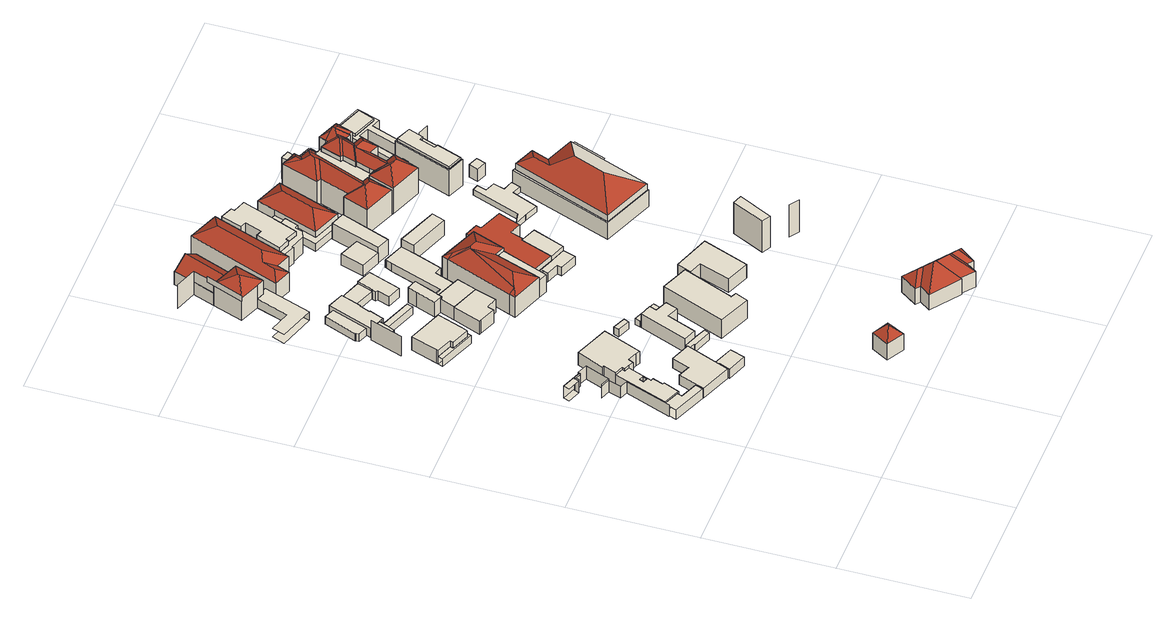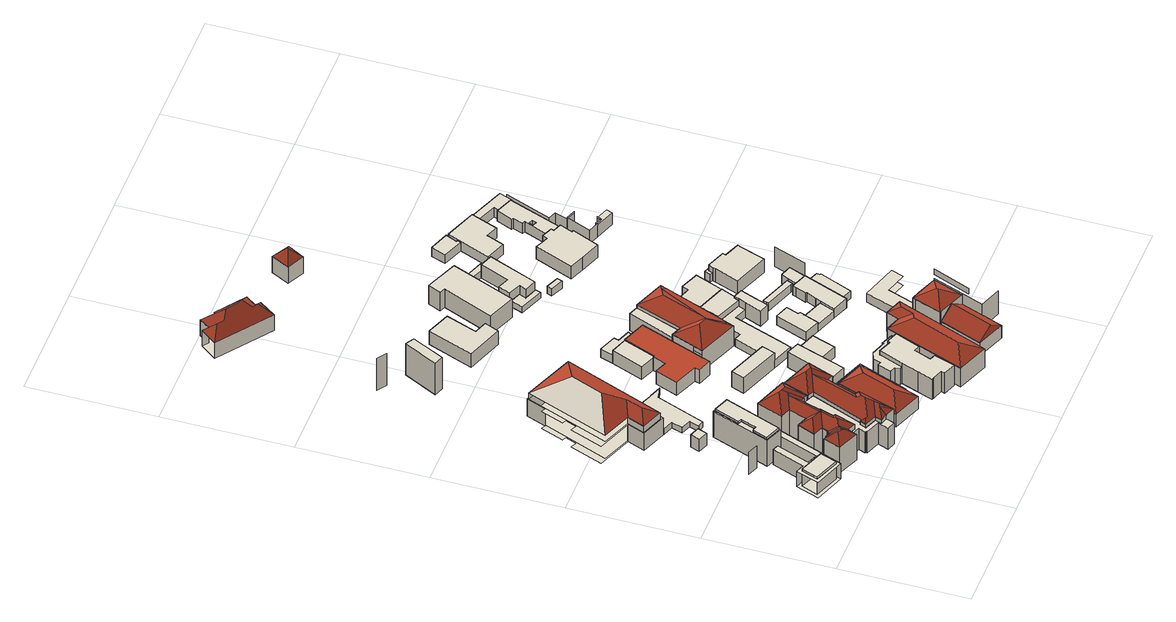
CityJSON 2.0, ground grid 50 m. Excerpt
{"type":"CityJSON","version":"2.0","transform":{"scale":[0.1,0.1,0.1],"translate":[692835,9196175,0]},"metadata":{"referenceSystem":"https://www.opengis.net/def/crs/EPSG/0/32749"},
"CityObjects":{
"building1":{"type":"Building","geometry":[{"type":"MultiSurface","lod":"2","boundaries":[[[0,1,2,3]],[[4,5,6,7]],[[2,8,9,10]],[[11,8,2,3]],[[12,13,14,15]],[[8,2,1,6,5,16,17]],[[18,19,4,7,0,3,11]],[[11,8,17,18]],[[20,21,9,8,11]],[[3,2,10,22,23]],[[18,17,16,19]],[[24,25,21,20]],[[26,27,28,29]],[[26,27,30,31]],[[19,16,5,4]],[[31,30,13,12]],[[32,33,28,27]],[[34,35,36,37,38,39,40]],[[35,34,41,42]],[[43,44,25,24]],[[45,46,47,48,49,50,51]],[[51,34,35,50]],[[46,39,38,47]],[[52,53,44,43]],[[54,55,56,57,52,43,24,20,11,3,23],[58,59,60,61]],[[60,62,63,61]],[[22,10,9,21,25,44,53,64,65,66,67],[63,62,68,69]],[[61,63,69,58]],[[36,35,42,70]],[[50,35,36,49]],[[57,64,53,52]],[[71,72,73,74]],[[75,76,72,71]],[[59,68,62,60]],[[77,78,32,27,26]],[[58,69,68,59]],[[37,36,70,79]],[[49,36,37,48]],[[38,37,79,80]],[[48,37,38,47]],[[56,65,64,57]],[[22,67,81,82]],[[54,67,22,23]],[[47,38,80,78,77]],[[23,22,82,83,84]],[[67,66,85,81]],[[55,66,67,54]],[[66,65,86,85]],[[56,65,66,55]],[[84,83,87,88]],[[74,73,89,90]],[[76,91,92,89,73,72]],[[93,94,86,65,56]],[[71,74,90,95,96,75]],[[97,98,94,93]],[[99,100,101,102]],[[86,94,98,103,104,105,106,107,87,83,82,81,85]],[[88,87,107,108]],[[55,54,23,84,88,108,109,110,111,112,97,93,56]],[[113,114,100,99]],[[102,101,115,116]],[[90,89,92,95]],[[116,115,117,118]],[[112,103,98,97]],[[96,91,76,75]],[[119,117,115,101,100,114]],[[113,99,102,116,118,120]],[[111,104,103,112]],[[121,122,123,124]],[[125,122,121,126]],[[118,117,119,120]],[[127,128,129,130]],[[120,119,114,113]],[[95,92,91,96]],[[131,132,133,134]],[[122,135,136,123]],[[137,135,122,125]],[[108,107,106,109]],[[125,137,138,139,140,127,130,126]],[[141,142,143,144,145]],[[110,105,104,111]],[[121,129,128,146,147,148,135,122]],[[135,148,149,136]],[[138,148,135,137]],[[150,151,152,153]],[[154,155,156,133,132,124,123,136,149]],[[153,152,157,158]],[[138,137,125,126,131,134,159,160,139]],[[161,162,163,164]],[[165,166,151,150]],[[167,168,169,170]],[[171,172,173,163]],[[164,163,173,174]],[[157,175,176,177]],[[178,175,157,158]],[[109,106,105,110]],[[163,162,171]],[[178,179,180,165,150,153,158]],[[181,182,183,184]],[[185,186,182,181]],[[148,147,154,149]],[[139,147,148,138]],[[170,169,187,188]],[[157,152,151,166,189,190,175]],[[180,189,166,165]],[[140,146,128,127]],[[160,155,154,147,139]],[[191,192,186,185]],[[193,194,168,167]],[[139,147,146,140]],[[195,161,164,174]],[[196,162,163,173]],[[197,187,169,168,194,198]],[[199,198,194,193]],[[199,193,167,170,188,200]],[[196,173,172]],[[134,133,156,159]],[[187,197,201,202]],[[200,197,187,188]],[[195,196,162,161]],[[172,171,162,196]],[[203,204,183,182,186,192]],[[159,156,155,160]],[[158,157,177,205,206]],[[178,175,190,179]],[[200,197,198,199]],[[207,208,176,175,178]],[[174,173,196,195]],[[209,210,211,212]],[[179,190,189,180]],[[213,214,215,216]],[[191,185,181,184,217,218]],[[184,183,204,217]],[[212,211,219,220]],[[221,222,223,224]],[[225,226,201,197,200]],[[218,203,192,191]],[[227,228,222,221]],[[229,230,226,225]],[[228,231,223,222]],[[232,233,214,213]],[[234,235,230,229]],[[188,187,202,236,237]],[[238,239,210,209]],[[221,224,240,227]],[[176,208,241,242,243,244,205,177]],[[158,206,245,246,247,248,207,178]],[[224,223,231,240]],[[216,215,249,250]],[[239,251,252,219,211,210]],[[253,254,235,234]],[[255,256,257,258]],[[240,231,228,227]],[[217,204,203,218]],[[209,212,220,259,260,238]],[[261,262,236,202,201,226,230,235,254,263,264,265]],[[266,267,268,253,234,229,225,200,188,237,269,270]],[[268,263,254,253]],[[248,241,208,207]],[[271,272,273,274]],[[275,276,233,232]],[[267,264,263,268]],[[220,219,252,259]],[[277,278,272,271]],[[279,249,215,214,233,276,280]],[[206,205,244,245]],[[281,282,283,284,285,286,287,288]],[[286,289,290,291,292]],[[293,294,289,295,296,297,298,299]],[[300,301,302,303]],[[285,295,289,286]],[[304,275,232,213,216,250,305]],[[245,244,243,246]],[[306,307,308,291,292]],[[266,265,264,267]],[[274,309,310,311,277,271]],[[250,249,312,313,314]],[[315,316,291,308]],[[272,278,317,318,319,273]],[[311,317,278,277]],[[304,280,276,275]],[[320,321,308,291]],[[270,322,261,265,266]],[[310,318,317,311]],[[247,242,241,248]],[[314,313,323,324,325]],[[260,251,239,238]],[[246,243,242,247]],[[281,299,298,282]],[[326,327,328,329]],[[330,291,290]],[[258,257,331,332]],[[259,252,251,260]],[[305,279,249,250]],[[291,330,320]],[[333,334,313,314]],[[328,327,335]],[[336,323,313,334]],[[325,324,337,338]],[[274,273,319,309]],[[322,339,262,261]],[[269,339,322,270]],[[340,341,342,334,333]],[[237,236,262,339,269]],[[343,336,334,342]],[[344,345,256,255]],[[346,347,342,334,313,312]],[[289,294,330,290]],[[287,294,289,286]],[[346,312,249,279]],[[309,319,318,310]],[[348,349,322,270]],[[343,350,351,352,337,324,323,336]],[[333,314,325,338,353,354,355,340]],[[341,356,350,343,342]],[[355,356,341,340]],[[305,279,280,304]],[[357,358,345,344]],[[250,314,333,340,359,305]],[[292,306,360,361,288,287,286]],[[362,357,344,255,258,332]],[[363,364,307,306]],[[294,293,365,330]],[[288,293,294,287]],[[366,367,368,327,326]],[[327,368,369,335]],[[291,308,370,371,330]],[[372,315,308,307,364]],[[338,337,352,353]],[[373,374,372,364,363]],[[375,376,377]],[[331,257,256,345,358,378]],[[379,380,381,382]],[[382,381,383,384]],[[308,370,375,307]],[[385,386,387,348,270,269]],[[321,388,370,308]],[[354,351,350,356,355]],[[288,293,299,281]],[[371,330,365]],[[384,383,389,390]],[[390,389,391,349,348]],[[392,393,394,395]],[[339,322,349,396,397,398]],[[361,371,365,293,288]],[[391,399,396,349]],[[355,356,400,401]],[[348,349,396,387]],[[399,402,397,396]],[[387,396,397,386]],[[388,321,320,330,371]],[[306,307,375,360]],[[353,352,351,354]],[[403,341,342,347]],[[340,341,403,359]],[[362,378,358,357]],[[385,404,379,382,384,390,348,387,386]],[[269,339,398,385]],[[402,399,391,389,383,381,380,405,406]],[[394,393,407]],[[376,408,409,410,377]],[[359,403,347,346,279,305]],[[411,412,328,335]],[[402,406,398,397]],[[386,397,398,385]],[[413,414,415,416]],[[363,364,410,417,418]],[[416,415,419,420]],[[421,422,414,413]],[[423,424,367,366]],[[329,328,412,425]],[[306,363,418,426,360]],[[427,409,410,364,307,375]],[[371,370,388]],[[360,375,370,371,361]],[[404,405,380,379]],[[428,429,393,392]],[[430,407,393,429]],[[431,432,415,414]],[[332,331,378,362]],[[335,369,411]],[[433,434,403,359]],[[432,435,419,415]],[[385,398,406,405,404]],[[420,419,436,437]],[[367,438,439,368]],[[440,438,367,366]],[[436,419,435]],[[441,431,414,422]],[[376,375,427,408]],[[407,430,442,443,444,394]],[[410,409,427,445,417]],[[446,447,429,428]],[[448,449,422,421]],[[411,369,368,439]],[[450,451,439,368,327,328,412,452]],[[442,430,429,447]],[[453,438,367,424]],[[454,455,434,433]],[[426,445,427,375,360]],[[401,400,456,457]],[[458,441,422,449]],[[459,460,446,428,392,395]],[[444,461,447,429,393,394]],[[462,463,464,465,466]],[[467,468,469,470]],[[471,472,463,462]],[[473,453,424,423]],[[474,475,476,477,448,421,413,416,420,437]],[[478,479,480,481,449,422,414,415,419,436]],[[477,481,449,448]],[[482,483,472,471]],[[484,485,486,456,400,356,341,403,434,455,487,488]],[[440,366,326,329,425,489,490,491,473]],[[492,493,494,495]],[[418,417,445,426]],[[496,497,454,433,359,340,355,401,457,498,499,500]],[[497,487,455,454]],[[423,366,440,473]],[[395,394,444,459]],[[501,502,483,482]],[[470,469,503,504]],[[425,412,452,489]],[[505,458,449,481]],[[409,408,427]],[[504,503,493,492]],[[452,412,506]],[[507,508,502,501]],[[506,412,509]],[[412,411,509]],[[435,432,431,441,458,505,510,511,478,436]],[[512,513,463,462]],[[495,494,514,515]],[[463,513,516,517,464]],[[495,515,518,519,467,470,504,492]],[[493,503,469,468,520,521,514,494]],[[512,522,523,524,507,501,482,471,462]],[[525,526,527,528]],[[476,480,481,477]],[[529,530,531,532]],[[411,439,451,533,509]],[[524,534,508,507]],[[519,520,468,467]],[[463,472,483,502,508,534,535,536,513]],[[537,538,526,525]],[[532,531,539,540]],[[438,453,451,439]],[[473,453,438,440]],[[510,505,481,480]],[[457,456,486,498]],[[496,488,487,497]],[[450,452,506,509,533]],[[523,535,534,524]],[[498,486,485,499]],[[527,541,542,543]],[[544,541,527,528]],[[530,545,539,531]],[[475,479,480,476]],[[546,547,538,537]],[[466,465,548,491]],[[511,510,480,479]],[[528,527,543,549,550]],[[532,540,551,529]],[[437,436,478,474]],[[541,552,553,542]],[[554,552,541,544]],[[460,461,447,446]],[[513,536,555,516]],[[522,536,513,512]],[[518,521,520,519]],[[556,557,547,546]],[[558,559,516,513,512]],[[479,478,511]],[[491,548,560,561,451,453,473]],[[562,563,564,565]],[[516,559,566,517]],[[499,485,484,500]],[[551,545,530,529]],[[522,536,535,523]],[[552,567,568,553]],[[569,567,552,554]],[[443,442,447,461]],[[533,451,450]],[[540,539,545,551]],[[515,514,521,518]],[[489,452,450,570,571,490]],[[484,488,572,573]],[[496,488,484,500]],[[451,450,561]],[[550,549,574,575]],[[576,577,578,579,580,567,552,541,527,526,538,547,557,581,582]],[[583,584,556,546,537,525,528,544,554,569,585,586,587,588,589]],[[584,581,557,556]],[[461,444,443]],[[560,570,450,561]],[[490,571,548,491]],[[548,571,570,560]],[[491,548,560,570,571,490]],[[590,591,572,488,496]],[[592,522,512,558,593]],[[594,595,596,597,598,599,600,571,548,465,464,517,566]],[[558,512,462,466,491,490,601,602,603,604,605,606,593]],[[592,607,555,536,522]],[[608,559,516,555,607]],[[559,608,594,566]],[[593,608,559,558]],[[575,574,609,610]],[[565,564,611,612]],[[567,580,613,568]],[[585,580,567,569]],[[610,609,614,615]],[[583,582,581,584]],[[550,575,610,615,616,617,618,619,620,621,585,569,554,544,528]],[[490,571,600,601]],[[622,623,624,589]],[[606,595,594,608,593]],[[543,542,553,568,613,625,626,627,628,629,630,614,609,574,549]],[[459,444,461,460]],[[631,590,496,500]],[[632,562,565,612]],[[632,633,563,562]],[[589,624,576,582,583]],[[611,564,563,633]],[[615,614,630,616]],[[634,635,623,622]],[[593,608,607,592]],[[636,637,638,639]],[[500,484,573,640,631]],[[573,572,591,640]],[[585,580,579,586]],[[624,641,577,576]],[[588,641,624,589]],[[601,600,599,602]],[[586,579,578,587]],[[605,596,595,606]],[[621,625,613,580,585]],[[642,643,644,645]],[[646,643,642,647]],[[602,599,598,603]],[[587,578,577,641,588]],[[648,649,641,624,623,635,643,642]],[[616,630,629,617]],[[637,650,651,638]],[[647,646,634,622,589,588,652,653]],[[612,611,633,632]],[[639,654,655,636]],[[639,638,651,654]],[[648,642,645,656]],[[647,642,648,653]],[[645,644,657]],[[617,629,628,618]],[[655,650,637,636]],[[631,640,591,590]],[[588,641,649,652]],[[604,597,596,605]],[[603,598,597,604]],[[657,658,659,645]],[[620,626,625,621]],[[618,628,627,619]],[[646,643,635,634]],[[645,659,656]],[[660,661,662,663]],[[664,665,661,660]],[[666,667,668,669]],[[652,649,648,653]],[[619,627,626,620]],[[670,671,672,662,661]],[[673,674,675,676]],[[647,653,677,678,646]],[[679,680,674,673]],[[645,659,681,644]],[[654,651,650,655]],[[682,683,684,685]],[[686,687,688,689]],[[690,687,686,691]],[[653,648,656,659,677]],[[663,662,692,693]],[[694,670,661,665]],[[672,695,692,662]],[[676,675,696,697]],[[698,699,680,679]],[[678,681,644,643,646]],[[700,701,699,698]],[[658,657,644,681]],[[665,702,694]],[[671,670,694,702,703]],[[689,688,704]],[[695,705,706,692]],[[693,692,706,707]],[[681,659,658]],[[708,709,702,665,664]],[[707,706,710,711]],[[712,713,714,715,716]],[[717,718,713,712]],[[677,659,681,678]],[[685,684,719,720]],[[709,721,703,702]],[[722,721,709,708]],[[714,713,723]],[[724,686,689,725]],[[691,686,724,726]],[[727,728,701,700]],[[697,696,729,730]],[[704,731,732,733,725,689]],[[716,715,709,708]],[[734,735,736,737,738,739,727,700,698,679,673,676,697,730]],[[729,696,675,674,680,699,701,728,740,741,742,743,744,745]],[[705,746,710,706]],[[747,715,714,748]],[[716,715,747,749]],[[723,750,748,714]],[[664,660,663,693,707,711,751,752,753,754,755,756,757,722,708]],[[665,661,662,692,706,710,758,759,760,761,762,763,764,703,702]],[[765,747,748,766]],[[749,747,765,767]],[[768,769,750,723,713,718]],[[770,771,746,705,695,672,671,703,764]],[[711,710,758,751]],[[750,769,772,773,766,748]],[[774,765,766,775]],[[767,765,774,776]],[[777,778,683,682]],[[773,779,775,766]],[[721,780,764,703]],[[757,780,721,722]],[[781,774,775,782]],[[776,774,781,783]],[[758,710,746,771,784]],[[739,740,728,727]],[[734,745,744,735]],[[730,729,745,734]],[[718,785,768]],[[758,784,786]],[[787,781,782,788]],[[783,781,787,789]],[[790,791,792,793]],[[772,769,768,785,794]],[[736,743,742,737]],[[786,795,758]],[[796,797,798,799]],[[735,744,743,736]],[[795,759,758]],[[800,787,788,801]],[[789,787,800,802]],[[737,742,741,738]],[[738,741,740,739]],[[803,804,798,797]],[[805,785,718,717]],[[806,779,773,772,794,807]],[[808,809,810,690,691,726]],[[811,812,813,688,689,725]],[[775,779,806,814,815,816,788,782]],[[786,784,761,760,795]],[[751,758,759,817,752]],[[760,759,795]],[[788,816,818,801]],[[771,770,819,762,761,784]],[[820,800,801,821]],[[802,800,820,822]],[[823,824,825,826,827,828,829,830,777,682,685,720],[691,690,810,809,808,726]],[[831,832,833,834,835,836,837,838,839,840,841,822,802,789,783,776,767,749,716,708,722,757,756,755,754,753,752]],[[817,842,843,844,845,780,721,709,715,747,765,774,781,787,800,820,846,847,848,849,850,851,852,853,854,855,856]],[[857,807,794,858]],[[846,820,821,859]],[[822,820,846,841]],[[804,860,861,798]],[[719,684,683,778,862,863,864,865,866,867,868,869],[724,870,871,872,687,686]],[[858,794,785,805]],[[752,817,856,831]],[[818,873,821,801]],[[842,817,759,760]],[[752,817,842,753]],[[843,842,760,761]],[[753,842,843,754]],[[811,725,733]],[[732,731,813,812]],[[874,875,797,796]],[[780,845,763,764]],[[756,845,780,757]],[[819,770,764,763]],[[822,841,840,839,838,876,877,878,879,880,881,882,883,884,885,886,857,858,805,717,712,716,749,767,776,783,789,802]],[[821,859,887,888,889,890,891,892,893,894,895,896,897,898,899,900,807,794,785,718,713,714,748,766,775,782,788,801]],[[901,902,903,904]],[[873,905,859,821]],[[733,732,812,811]],[[754,843,844,755]],[[844,843,761,762]],[[832,855,854,833]],[[793,792,906,907]],[[763,762,819]],[[841,846,847,840]],[[847,846,859,887]],[[799,798,861,908]],[[831,856,855,832]],[[909,910,911,912]],[[905,913,887,859]],[[845,844,762,763]],[[755,844,845,756]],[[912,911,914,915]],[[916,803,797,875]],[[886,900,807,857]],[[917,814,806,807,900]],[[870,724,725,811]],[[726,724,870,808]],[[871,870,811,812]],[[808,870,871,809]],[[915,918,909,912]],[[720,719,869,823]],[[919,920,902,901]],[[833,854,853,834]],[[803,916,921,922,923,924,860,804]],[[911,910,925,914]],[[823,869,868,824]],[[814,917,899,898,815]],[[799,908,926,927,928,929,874,796]],[[930,790,793,907],[874,929,928,927,926,908,799,796]],[[921,916,875,931]],[[932,933,920,919]],[[836,851,850,837]],[[929,931,875,874]],[[930,934,791,790]],[[935,936,913,905,873,818,816,815,898,897]],[[918,925,910,909]],[[834,853,852,835]],[[915,914,925,918]],[[835,852,851,836]],[[906,792,791,934],[797,798,861,937,938,939,931,875]],[[928,939,931,929]],[[913,936,888,887]],[[848,847,887,888]],[[840,847,848,839]],[[900,899,917]],[[837,850,849,838]],[[922,921,931,939]],[[885,899,900,886]],[[883,897,898,884]],[[849,848,888,889]],[[839,848,849,838]],[[940,935,897,896]],[[882,896,897,883]],[[884,898,899,885]],[[838,849,889,890,876]],[[927,938,939,928]],[[941,940,896,895]],[[936,935,940,941,942,943,944,945,889,888]],[[881,895,896,882]],[[946,947,933,932]],[[923,922,939,938]],[[890,889,945]],[[880,894,895,881]],[[942,941,895,894,948]],[[860,924,937,861]],[[949,948,894,893]],[[926,937,938,927]],[[879,893,894,880]],[[950,948,949,951,891,890,945]],[[908,861,937,926]],[[907,906,934,930]],[[878,892,893,879]],[[952,953,954,955]],[[951,949,893,892]],[[924,923,938,937]],[[904,903,956,957]],[[892,891,951]],[[953,958,959,960,956,903,902,920,933,947,961,954],[962,963,964,965]],[[876,890,891,877]],[[955,966,946,932,919,901,904,957,967,968,969,952],[970,971,972,973]],[[877,891,892,878]],[[955,954,961,966]],[[974,975,976,977]],[[969,958,953,952]],[[966,961,947,946]],[[978,979,964,963]],[[972,963,964,971]],[[973,962,963,972]],[[980,978,963,962]],[[980,981,979,978]],[[972,971,970,973]],[[968,959,958,969]],[[979,981,965,964]],[[971,964,965,970]]],"semantics":{"surfaces":[{"type":"WallSurface"},{"type":"RoofSurface"}],"values":[0,0,0,0,0,0,0,0,0,0,0,0,0,0,0,0,0,0,0,0,0,0,0,0,0,0,0,0,0,0,0,0,0,0,0,0,0,0,0,0,0,0,0,0,0,0,0,0,0,0,0,0,0,0,0,0,0,0,0,0,0,0,0,0,0,0,0,0,0,0,0,0,0,0,0,0,0,0,0,0,0,0,0,0,0,0,0,0,0,0,0,1,0,0,0,0,1,0,0,0,0,0,0,0,0,0,0,0,0,0,0,null,0,0,0,1,0,0,0,0,1,0,0,0,0,0,0,0,0,0,0,0,0,0,0,0,0,0,0,0,0,0,0,0,0,0,0,0,0,0,0,0,0,0,0,0,0,0,0,0,0,0,0,0,0,0,0,0,0,0,0,0,0,0,0,0,0,0,0,0,0,1,0,0,0,0,0,0,0,0,0,0,0,0,1,0,1,0,0,0,0,0,0,0,0,0,0,0,0,0,0,0,0,0,0,0,0,0,0,0,0,0,0,0,0,1,null,0,0,0,null,0,0,0,0,0,1,0,0,0,0,0,0,0,0,0,0,0,0,0,1,0,0,0,0,0,0,0,0,1,1,0,1,0,0,0,0,0,0,0,0,0,0,null,0,0,0,1,1,0,1,0,1,0,0,0,0,1,1,1,1,0,0,0,1,null,1,0,0,0,0,1,0,null,0,0,0,0,0,null,0,0,0,0,0,0,0,0,0,0,0,0,0,1,1,0,1,0,1,1,1,0,0,0,0,0,0,0,0,0,1,0,0,0,0,0,0,0,1,0,0,1,0,0,0,0,0,0,0,0,1,0,0,0,0,0,0,0,0,0,0,0,1,0,0,0,0,0,0,0,0,1,1,0,0,0,0,0,null,0,0,0,0,1,0,0,0,0,0,0,1,0,0,0,0,0,0,0,0,0,0,0,0,0,0,0,0,0,0,0,0,0,0,0,0,0,0,0,0,0,0,0,0,0,0,0,0,0,0,0,0,0,0,0,0,0,0,0,0,1,0,0,0,0,0,0,1,0,0,0,0,0,0,0,0,0,1,0,0,0,null,0,0,0,0,0,0,1,1,0,0,0,0,1,1,1,1,1,0,1,0,0,0,0,0,0,0,0,1,0,0,0,0,1,0,0,0,1,0,0,1,0,null,0,0,1,1,0,1,0,0,0,1,0,0,0,0,1,0,0,0,1,1,0,0,0,1,0,1,0,0,1,0,0,0,0,0,0,1,0,null,1,1,0,1,1,1,0,0,0,0,0,0,0,0,0,0,0,0,1,0,0,0,0,1,1,0,0,0,1,0,null,0,1,1,0,0,0,0,1,0,0,0,0,0,1,0,0,0,0,0,1,0,0,0,0,0,0,0,0,0,0,0,1,0,0,0,0,0,0,0,1,0,0,0,0,0,0,1,0,0,1,0,0,0,0,0,0,1,0,0,0,0,1,1,0,0,0,1,0,1,0,1,0,0,1,0,0,0,0,1,0,0,1,0,0,0,0,0,0,0,0,0,0,0,0,0,0,0,0,0]}}]}
},
"vertices":[
[81,828,0],[81,828,44],[86,826,44],[86,826,0],[196,725,0],[196,725,44],[62,777,44],[62,777,0],[146,802,44],[146,802,48],[86,826,48],[146,802,0],[137,986,0],[137,986,54],[69,806,54],[69,806,0],[207,755,44],[138,782,44],[138,782,0],[207,755,0],[153,799,0],[153,799,48],[164,1036,48],[164,1036,0],[180,862,0],[180,862,48],[124,1047,0],[124,1047,54],[87,1061,54],[87,1061,0],[106,998,54],[106,998,0],[124,1047,62],[87,1061,62],[86,1146,55],[93,1162,55],[119,1152,55],[120,1156,55],[121,1159,55],[45,1187,55],[36,1164,55],[86,1146,62],[93,1162,62],[173,865,0],[173,865,48],[36,1164,0],[45,1187,0],[121,1159,0],[120,1156,0],[119,1152,0],[93,1162,0],[86,1146,0],[188,905,0],[188,905,48],[199,1023,0],[194,1012,0],[215,1004,0],[177,909,0],[179,925,0],[186,942,0],[169,949,0],[162,932,0],[169,949,48],[162,932,48],[177,909,48],[215,1004,48],[194,1012,48],[199,1023,48],[186,942,48],[179,925,48],[119,1152,62],[198,721,0],[198,721,46],[238,825,46],[238,825,0],[321,675,0],[321,675,46],[163,1144,0],[163,1144,62],[120,1156,62],[121,1159,62],[199,1023,58],[164,1036,58],[185,1086,58],[185,1086,0],[194,1012,58],[215,1004,58],[178,1088,58],[178,1088,0],[286,806,46],[286,806,0],[390,845,46],[313,874,46],[236,995,0],[236,995,58],[313,874,0],[390,845,0],[245,1015,0],[245,1015,58],[325,668,0],[325,668,42],[344,712,42],[344,712,0],[281,1000,58],[298,992,58],[359,1141,58],[301,1164,58],[223,1194,58],[223,1194,0],[301,1164,0],[359,1141,0],[298,992,0],[281,1000,0],[402,640,0],[402,640,42],[339,714,42],[339,714,0],[344,728,42],[344,728,0],[423,698,42],[423,698,0],[73,1660,36],[134,1637,36],[134,1637,63],[73,1660,63],[134,1637,0],[73,1660,0],[212,1584,0],[212,1584,36],[65,1640,36],[65,1640,0],[76,1668,0],[76,1668,63],[112,1771,63],[112,1771,0],[130,1624,36],[130,1624,63],[130,1624,0],[203,1596,0],[210,1613,0],[221,1609,0],[117,1922,0],[117,1922,92],[71,1797,92],[71,1797,43],[71,1797,0],[221,1609,36],[210,1613,36],[203,1596,36],[203,1596,63],[418,831,0],[418,831,33],[396,839,33],[396,839,0],[210,1613,63],[214,1624,63],[249,1719,63],[404,859,33],[404,859,0],[249,1719,0],[214,1624,0],[659,137,0],[659,137,76],[591,176,76],[591,176,0],[418,827,0],[418,827,33],[141,1849,0],[141,1849,41],[102,1862,41],[102,1862,0],[643,190,117],[644,191,117],[628,242,76],[628,242,0],[454,840,33],[454,840,63],[404,859,63],[454,840,0],[502,820,0],[492,799,0],[96,1972,0],[96,1972,35],[93,1974,35],[93,1974,0],[96,1959,0],[96,1959,35],[128,1927,41],[128,1927,0],[492,799,33],[502,820,33],[132,1945,0],[132,1945,35],[147,1848,0],[147,1848,41],[696,208,0],[696,208,76],[174,1910,41],[160,1874,41],[160,1874,0],[174,1910,0],[174,1910,43],[128,1927,43],[185,2086,35],[145,2101,35],[479,1047,63],[479,1047,0],[500,953,0],[500,953,63],[164,1873,0],[164,1873,36],[173,1896,36],[173,1896,0],[270,1570,0],[270,1570,61],[265,1572,61],[265,1572,0],[145,2101,0],[185,2086,0],[180,1893,36],[180,1893,0],[407,1106,0],[407,1106,34],[415,1126,34],[415,1126,0],[184,1906,0],[184,1906,43],[457,1085,0],[457,1085,34],[192,1903,0],[192,1903,43],[465,1105,34],[338,1543,0],[338,1543,61],[197,1916,0],[197,1916,43],[196,2103,43],[196,2103,0],[289,1827,0],[289,1827,36],[465,1105,0],[545,935,63],[563,983,63],[515,1003,63],[526,1031,63],[526,1031,0],[515,1003,0],[563,983,0],[545,935,0],[307,1680,61],[307,1680,0],[294,1839,36],[297,1850,36],[214,1959,0],[214,1959,43],[640,708,0],[640,708,87],[514,760,87],[514,760,0],[297,1850,0],[294,1839,0],[237,2019,43],[260,2079,43],[210,1961,43],[228,2002,43],[230,2001,43],[230,2001,0],[228,2002,0],[210,1961,0],[260,2079,0],[237,2019,0],[480,1050,0],[480,1050,27],[487,1072,27],[487,1072,0],[347,1569,0],[347,1569,61],[532,1031,0],[532,1031,27],[419,1638,61],[391,1555,61],[212,2345,0],[145,2160,0],[4,2205,0],[22,2254,0],[105,2228,0],[150,2354,0],[182,2342,0],[187,2353,0],[150,2354,41],[150,2354,104],[69,2384,104],[69,2384,0],[187,2353,41],[182,2342,41],[105,2228,41],[22,2254,41],[4,2205,41],[145,2160,41],[212,2345,41],[106,2525,136],[48,2377,136],[48,2377,110],[106,2525,110],[391,1555,0],[419,1638,0],[113,2503,0],[113,2503,60],[113,2503,104],[581,1035,0],[563,988,0],[521,1004,0],[307,1680,62],[331,1738,62],[331,1738,0],[113,2503,110],[69,2384,110],[521,1004,27],[563,988,27],[581,1035,27],[146,2420,139],[148,2425,139],[237,2019,34],[331,1738,70],[301,1749,70],[301,1749,0],[389,1482,0],[389,1482,94],[398,1505,94],[398,1505,0],[182,2342,104],[614,1009,87],[614,1009,0],[337,1736,0],[337,1736,62],[420,1496,108],[337,1736,70],[330,1825,70],[330,1825,0],[260,2079,34],[344,1754,0],[344,1754,36],[344,1754,62],[344,1754,70],[662,758,0],[662,758,87],[419,1638,62],[447,1713,62],[320,1988,0],[320,1988,34],[356,1783,70],[383,1849,70],[344,1862,70],[344,1862,0],[383,1849,0],[356,1783,0],[356,1783,36],[640,768,0],[640,768,87],[447,1713,0],[221,2460,0],[225,2459,0],[722,966,0],[144,2587,0],[144,2587,60],[187,2353,104],[513,1435,0],[513,1435,80],[513,1435,94],[474,1520,133],[221,2460,104],[225,2459,104],[144,2587,110],[59,2618,0],[59,2618,110],[221,2460,60],[166,2482,103],[111,2503,60],[722,966,87],[358,1899,0],[358,1899,43],[305,1919,43],[305,1919,0],[323,1967,43],[323,1967,0],[346,2048,0],[323,1987,0],[321,1987,0],[220,2457,106],[315,1971,43],[315,1971,0],[320,1988,43],[267,2275,0],[267,2275,89],[199,2301,89],[199,2301,0],[321,1987,34],[323,1987,34],[346,2048,34],[321,1987,43],[405,1763,36],[405,1763,0],[323,1987,43],[447,1713,36],[405,2025,0],[405,2025,43],[346,2048,43],[247,2322,110],[230,2646,103],[174,2667,60],[167,2648,60],[542,1699,132],[501,1768,94],[884,118,0],[884,118,73],[915,161,73],[915,161,0],[174,2668,60],[174,2668,0],[897,174,73],[897,174,0],[997,37,0],[997,37,73],[550,1420,0],[550,1420,80],[501,1768,0],[285,2626,0],[285,2625,60],[287,2325,0],[287,2325,89],[266,2372,111],[977,133,143],[971,169,115],[471,1777,0],[471,1777,36],[952,183,115],[943,239,73],[943,239,0],[580,1617,80],[580,1617,94],[580,1617,0],[985,127,143],[306,2390,128],[377,2576,127],[339,2662,89],[285,2626,60],[346,2304,0],[346,2304,89],[1001,41,0],[1001,41,73],[669,1729,94],[620,1602,94],[510,1791,94],[620,1602,80],[483,1807,0],[483,1807,36],[480,1968,36],[480,1968,0],[990,127,139],[339,2662,0],[462,2614,0],[462,2614,89],[584,1472,0],[584,1472,40],[584,1472,63],[574,1476,63],[574,1476,0],[837,779,0],[837,779,64],[748,813,64],[748,813,0],[581,1463,0],[581,1463,40],[620,1602,0],[1149,88,0],[1101,26,0],[1079,43,0],[1051,3,0],[1149,88,73],[1101,26,73],[1079,43,73],[1051,3,73],[609,1453,0],[609,1453,40],[574,1964,36],[491,1995,36],[490,1990,36],[512,1797,36],[556,1913,36],[510,1791,0],[669,1729,0],[654,1690,0],[741,951,0],[741,951,64],[747,967,64],[747,967,0],[556,1913,0],[512,1797,0],[490,1990,0],[491,1995,0],[574,1964,0],[601,1433,0],[601,1433,40],[792,933,64],[792,933,0],[1037,93,140],[524,1759,109],[651,1414,0],[651,1414,40],[549,1702,135],[1070,98,114],[1094,80,114],[666,1441,0],[666,1441,40],[764,1007,64],[764,1007,0],[666,1441,60],[666,1441,63],[909,956,0],[840,778,0],[840,778,64],[909,956,64],[731,1418,0],[714,1369,0],[646,1395,0],[362,2326,0],[362,2326,76],[369,2345,76],[369,2345,0],[504,2026,0],[504,2026,50],[424,2055,50],[424,2055,0],[580,1690,135],[646,1395,40],[714,1369,40],[731,1418,40],[410,2307,0],[410,2307,76],[456,2147,50],[456,2147,0],[416,2328,76],[416,2328,96],[369,2345,96],[416,2328,0],[537,2116,50],[411,2312,0],[411,2312,76],[654,1690,63],[408,2442,96],[408,2442,0],[537,2116,0],[421,2338,76],[421,2338,96],[421,2338,0],[731,1418,60],[468,2293,0],[468,2293,76],[714,1567,0],[714,1567,60],[654,1690,76],[654,1690,94],[556,2006,0],[556,2006,73],[506,2026,73],[506,2026,0],[714,1567,63],[471,2318,76],[471,2318,96],[471,2318,0],[669,1729,76],[669,1729,63],[556,1913,72],[574,1964,72],[431,2434,96],[431,2434,0],[523,2329,76],[543,2382,76],[520,2389,76],[515,2410,76],[508,2412,76],[498,2304,76],[508,2334,76],[508,2334,0],[498,2304,0],[508,2412,0],[515,2410,0],[520,2389,0],[543,2382,0],[523,2329,0],[715,1852,0],[715,1852,72],[779,1542,0],[721,1565,0],[721,1565,63],[739,1616,63],[785,1597,63],[819,1685,63],[728,1721,63],[734,1741,63],[680,1760,63],[680,1760,0],[734,1741,0],[728,1721,0],[819,1685,0],[785,1597,0],[739,1616,0],[779,1542,60],[721,1565,60],[457,2500,96],[457,2500,0],[573,2219,73],[573,2219,0],[508,2412,96],[435,2508,96],[435,2508,0],[462,2589,0],[511,2570,0],[506,2557,0],[547,2543,0],[556,2539,0],[533,2479,0],[494,2253,0],[494,2253,34],[523,2329,34],[533,2479,96],[556,2539,96],[547,2543,96],[506,2557,96],[511,2570,96],[462,2589,96],[734,1903,0],[631,2199,0],[631,2199,73],[634,2201,0],[634,2201,34],[1017,750,0],[1017,750,148],[985,769,148],[985,769,0],[734,1903,72],[543,2382,34],[527,2265,34],[641,2222,34],[641,2222,59],[527,2265,59],[641,2222,0],[527,2265,0],[591,2437,34],[569,2446,34],[1083,881,148],[1046,894,148],[569,2446,0],[591,2437,0],[1046,894,0],[1083,881,0],[591,2437,59],[605,2301,99],[653,2430,99],[617,2509,59],[634,2109,0],[634,2109,116],[672,2209,116],[672,2209,0],[760,2061,0],[760,2061,116],[1128,679,0],[1128,679,151],[1090,704,151],[1090,704,0],[704,2141,164],[703,2143,163],[704,2144,163],[827,1625,0],[827,1625,26],[851,1630,26],[851,1630,0],[617,2509,0],[731,2466,0],[876,1607,0],[876,1607,26],[731,2466,59],[1085,1221,0],[1085,1221,80],[876,1303,80],[876,1303,0],[883,1306,80],[1083,1226,80],[1083,1226,108],[883,1306,108],[1083,1226,0],[883,1306,0],[694,2202,116],[694,2202,0],[727,2132,164],[720,2152,152],[875,1635,26],[875,1635,0],[880,1606,0],[880,1606,26],[935,1585,0],[935,1585,26],[795,2162,116],[772,2172,116],[1022,1366,173],[792,2340,155],[736,2315,116],[736,2315,0],[795,2162,0],[795,2162,99],[717,2323,116],[717,2323,0],[764,2058,0],[764,2058,121],[802,2159,121],[802,2159,99],[802,2159,0],[894,2009,0],[894,2009,121],[1028,1705,80],[1028,1705,0],[772,2172,99],[772,2172,0],[832,2089,167],[1037,1697,80],[1037,1697,108],[1037,1697,0],[977,1685,0],[977,1685,26],[947,1823,26],[947,1823,0],[1071,1491,173],[1036,1570,136],[1062,1638,136],[972,1816,0],[960,1780,0],[999,1765,0],[984,1721,0],[1026,1708,0],[1012,1672,0],[1012,1672,26],[1026,1708,26],[984,1721,26],[999,1765,26],[960,1780,26],[972,1816,26],[786,2354,165],[818,2152,99],[818,2152,121],[818,2152,0],[849,2082,167],[767,2468,0],[805,2454,0],[833,2445,0],[825,2420,0],[873,2401,0],[863,2377,0],[856,2380,0],[767,2468,116],[805,2454,116],[833,2445,116],[825,2420,116],[873,2401,116],[863,2377,116],[856,2380,116],[818,2155,99],[818,2155,121],[818,2155,0],[863,2078,168],[852,2083,168],[849,2397,128],[793,2372,165],[843,2102,156],[844,2105,156],[832,2150,99],[832,2150,121],[832,2150,0],[1115,1297,0],[1115,1297,80],[852,2109,150],[856,2380,99],[838,2169,99],[838,2169,121],[838,2169,0],[781,2399,147],[934,2110,121],[789,2423,147],[857,2225,99],[857,2225,121],[857,2225,0],[984,1875,0],[984,1875,122],[916,1901,122],[916,1901,0],[893,2125,121],[796,2426,142],[981,1881,0],[981,1881,122],[922,1904,122],[922,1904,0],[853,2226,99],[853,2226,121],[853,2226,0],[981,1881,132],[922,1904,132],[934,2110,0],[897,2239,150],[917,2194,121],[1121,1664,0],[1095,1596,0],[1209,1551,0],[1121,1664,108],[1095,1596,108],[1209,1551,108],[900,2240,152],[899,2242,151],[901,2246,151],[805,2454,99],[900,2249,153],[856,2394,128],[872,2279,99],[872,2279,121],[872,2279,0],[1128,1667,0],[1101,1599,0],[1239,1545,0],[1191,1420,0],[1167,1429,0],[1150,1386,0],[1166,1379,0],[1131,1290,0],[818,2487,0],[851,2476,0],[835,2434,0],[892,2412,0],[890,2407,0],[894,2406,0],[883,2378,0],[928,2362,0],[924,2353,0],[891,2366,0],[863,2284,0],[833,2445,99],[825,2420,99],[873,2401,99],[863,2377,99],[863,2284,99],[891,2366,99],[924,2353,99],[928,2362,99],[883,2378,99],[894,2406,99],[890,2407,99],[892,2412,99],[835,2434,99],[851,2476,99],[818,2487,99],[917,2194,0],[893,2125,0],[863,2284,121],[1004,2123,132],[1004,2123,122],[1131,1290,80],[1166,1379,80],[1150,1386,80],[1167,1429,80],[1191,1420,80],[1239,1545,80],[1101,1599,80],[1128,1667,80],[1121,1664,80],[1095,1596,80],[1209,1551,80],[918,2298,154],[1017,1978,0],[1017,1978,122],[938,2389,0],[1022,2354,0],[998,2286,0],[985,2293,0],[983,2289,0],[963,2295,0],[959,2286,0],[955,2288,0],[944,2263,0],[985,2248,0],[956,2178,0],[891,2366,121],[924,2353,121],[928,2362,121],[938,2389,121],[1022,2354,121],[998,2286,121],[985,2293,121],[983,2289,121],[963,2295,121],[959,2286,121],[955,2288,121],[944,2263,121],[985,2248,121],[956,2178,121],[967,2069,0],[967,2069,72],[941,2081,72],[941,2081,0],[915,2306,158],[1002,2129,122],[1002,2129,0],[1004,2123,0],[1058,1816,0],[1058,1816,58],[1020,1830,58],[1020,1830,0],[917,2310,158],[1033,1867,58],[1033,1867,0],[1017,1978,132],[936,2226,153],[1072,1852,0],[976,2094,0],[976,2094,72],[1003,1984,132],[1026,2046,132],[1042,2041,132],[1064,2099,132],[1072,1852,58],[1064,2099,0],[1042,2041,0],[1026,2046,0],[1003,1984,0],[1069,2102,0],[1003,1984,122],[972,2096,0],[972,2096,72],[1069,2102,122],[940,2324,144],[939,2320,144],[1064,2099,122],[1042,2041,122],[1026,2046,122],[944,2325,146],[946,2331,146],[961,2338,156],[965,2346,156],[966,2347,157],[954,2351,146],[1038,2272,0],[1038,2272,72],[962,2337,155],[968,2339,151],[960,2337,155],[978,2334,152],[1054,2119,0],[1054,2119,72],[1031,2128,72],[1031,2128,0],[1049,2367,72],[1049,2367,0],[1102,2246,72],[1136,2233,72],[1169,2323,72],[1079,2256,72],[1128,2251,72],[1032,2288,72],[1055,2352,72],[1152,2315,72],[1079,2256,0],[1169,2323,0],[1136,2233,0],[1102,2246,0],[1152,2315,0],[1055,2352,0],[1032,2288,0],[1128,2251,0],[1130,2054,0],[1130,2054,103],[1088,2070,103],[1088,2070,0],[1032,2288,82],[1055,2352,82],[1128,2251,82],[1152,2315,82]
]}
